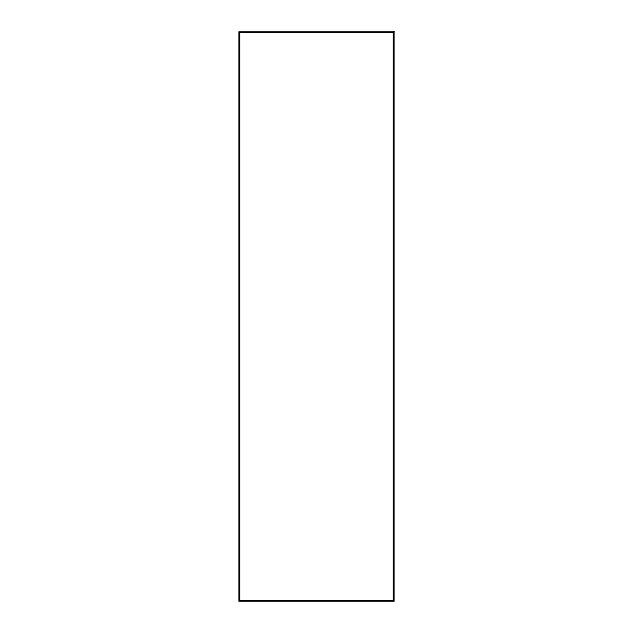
<?xml version="1.0" encoding="UTF-8"?>
<svg xmlns="http://www.w3.org/2000/svg" width="633" height="633" viewBox="0 0 633 633"><rect width="100%" height="100%" fill="white"/><g stroke="black" fill="none" stroke-linecap="round" stroke-linejoin="round"><path stroke-width="0.95" d="M394.185 31.65L238.815 31.65L238.815 601.35L394.185 601.35L394.185 31.65M393.409 32.425L239.591 32.425L239.591 600.575L393.409 600.575L393.409 32.425"/></g></svg>
